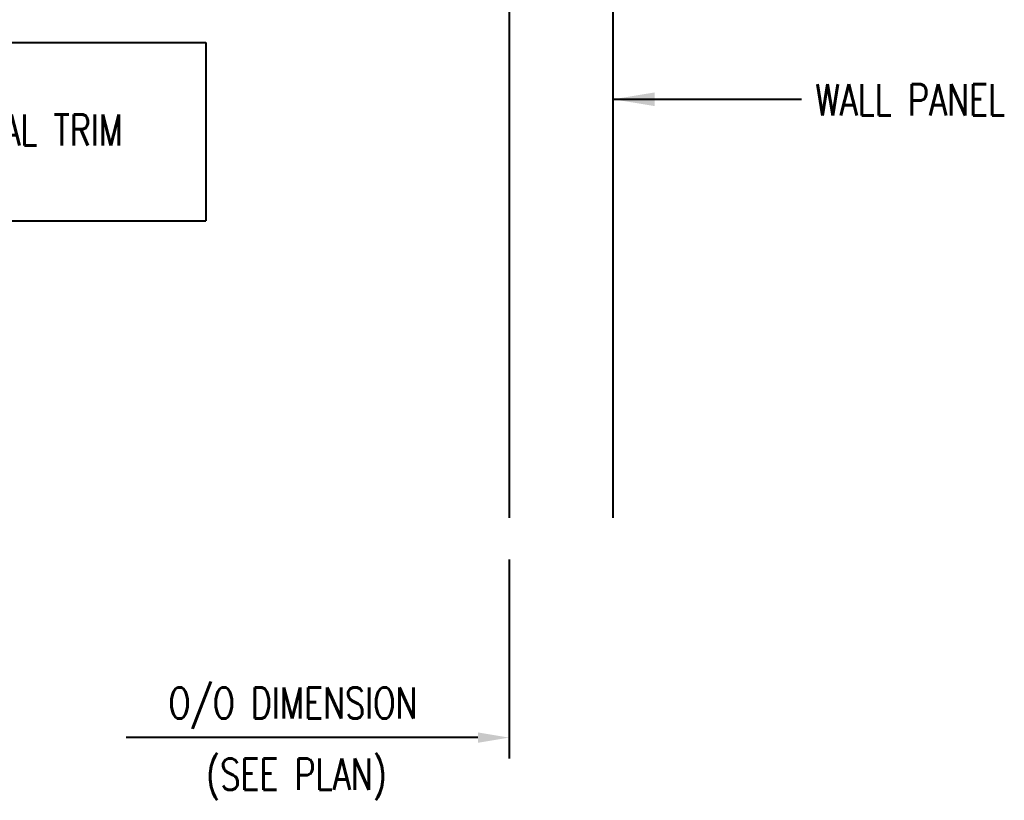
# Model space of a CAD drawing. Header units: inches. Extents: x 7.6 to 44.6, y 5.8 to 47.6.
# Drawn here: x 18.19 to 30.01, y 5.79 to 15.16 of the extents above; entities that cross this region are included whole.
import ezdxf

# ---------------------------------------------------------------- set-up
doc = ezdxf.new("R2010")
doc.units = ezdxf.units.IN
doc.header["$MEASUREMENT"] = 0
for name, color, linetype in [('DIM', 2, 'Continuous'), ('PANEL', 11, 'Continuous'), ('TEXT', 2, 'Continuous')]:
    doc.layers.add(name, color=color, linetype=linetype)
doc.styles.add('TEXT', font='SIMPLEX', dxfattribs={"width": 0.75, "height": 6})
doc.styles.add('TEXT1', font='ROMANS.shx', dxfattribs={"width": 0.75, "height": 0.375})
doc.dimstyles.new('DETAIL$7', dxfattribs={"dimscale": 4, "dimtxt": 6, "dimasz": 0.125, "dimexe": 0.0625, "dimexo": 0.125, "dimgap": 0.0625, "dimtad": 1, "dimdec": 5, "dimzin": 3, "dimdsep": 46, "dimlunit": 4, "dimtxsty": 'TEXT', "dimblk": 'ARCHTICK', "dimcen": 0.0625, "dimclrd": 7, "dimclre": 7, "dimclrt": 2, "dimadec": 0, "dimazin": 0, "dimtfac": 0.666667, "dimtdec": 5, "dimtmove": 0, "dimatfit": 3, "dimfxl": 0, "dimfrac": 2, "dimtolj": 1, "dimtzin": 3, "dimarcsym": 0})

# ---------------------------------------------------------------- blocks, each defined once
blk = doc.blocks.new('A$C30686E82')
for p, q in [((-2.715, 0.761), (3.437, 0.761)), ((-2.715, 0.761), (-2.715, -1.379)), ((3.437, 0.761), (3.437, -1.379)), ((-2.715, -1.379), (3.437, -1.379))]:
    blk.add_line(p, q)
at = {"layer": 'TEXT', "style": 'TEXT1', "width": 0.75}
for s, p in [('NOTE:', (-2.368, 0.081)), ('REFERENCE TYPICAL TRIM', (-2.368, -0.477)), ('LAP SECTIONS', (-2.368, -1.035))]:
    blk.add_text(s, height=0.375, dxfattribs=at).set_placement(p)
blk = doc.blocks.new('_ArchTick')
at = {"color": 0, "linetype": 'ByBlock', "const_width": 0.15}
blk.add_lwpolyline([(-0.5, -0.5), (0.5, 0.5)], dxfattribs=at)

msp = doc.modelspace()

# ---------------------------------------------------------------- linework, layer by layer
at = {"layer": 'DIM', "color": 7}
for p, q in [((24.06383, 8.68189), (24.06383, 6.2932)), ((23.68883, 6.5432), (19.46733, 6.5432))]:
    msp.add_line(p, q, dxfattribs=at)
msp.add_solid([(23.68883, 6.6057), (23.68883, 6.4807), (24.06383, 6.5432)], dxfattribs=at)
at = {"layer": 'PANEL'}
msp.add_line((25.31383, 9.18189), (25.31383, 22.73385), dxfattribs=at)
msp.add_lwpolyline([(24.06383, 22.73385), (24.06383, 9.18189)], dxfattribs=at)

# ---------------------------------------------------------------- block references
msp.add_blockref('A$C30686E82', (16.98523, 14.127))

# ---------------------------------------------------------------- texts
at = {"layer": 'TEXT', "style": 'TEXT1', "width": 0.75}
for s, p in [('WALL PANEL', (27.74513, 14.01209)), ('O/O DIMENSION', (19.9747, 6.77165)), ('(SEE PLAN)', (20.42709, 5.91561))]:
    msp.add_text(s, height=0.375, dxfattribs=at).set_placement(p)

# ---------------------------------------------------------------- leaders
msp.add_leader([(25.31383, 14.20691), (27.22501, 14.20691), (27.57712, 14.20691)], dimstyle='DETAIL$7')

doc.saveas('drawing.dxf')
